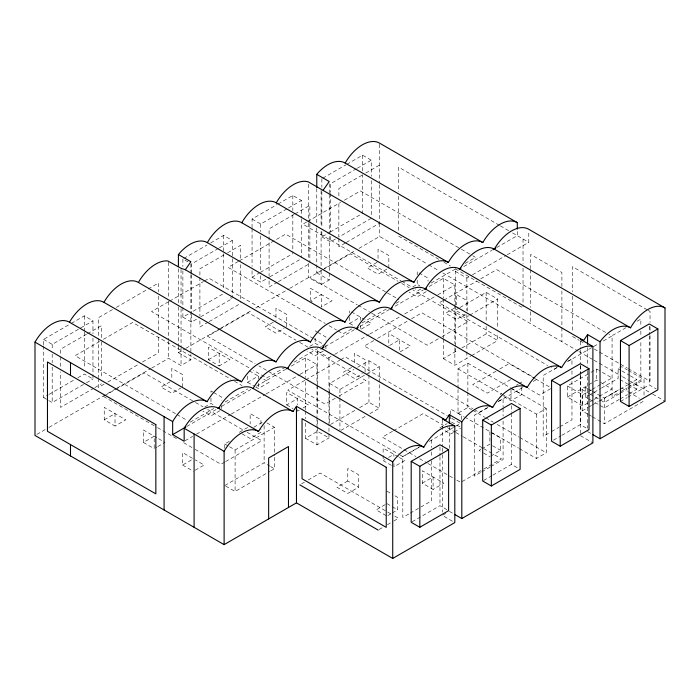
<?xml version="1.0" encoding="UTF-8"?>
<svg xmlns="http://www.w3.org/2000/svg" width="700" height="700" viewBox="0 0 700 700"><rect width="100%" height="100%" fill="white"/><g stroke="black" fill="none" stroke-linecap="round" stroke-linejoin="round"><path stroke-width="0.53" stroke-dasharray="3.5 2.62" d="M43.558 344.794L43.558 339.404L70.429 323.89M71.356 323.356L84.324 315.866L92.96 320.854L92.96 333.777M183.803 258.431L206.972 245.061M210.674 242.918L223.65 235.436L232.277 240.415L232.277 257.644M252.061 227.64L252.061 219.03L277.078 204.584M278.005 204.05L292.828 195.492L301.464 200.471L301.464 217.7M322.779 178.194L345.949 164.824M346.868 164.29L362.626 155.199L371.254 160.178L371.254 176.33M43.558 339.404L52.194 344.391L92.96 320.854M112.516 309.566L98.438 317.686L98.438 337.312M116.27 307.396L147.245 289.511M148.181 288.969L158.506 283.01L158.506 291.734M218.383 248.439L191.511 263.953L191.511 273.648M219.31 247.905L232.277 240.415M252.061 219.03L260.697 224.009L287.569 208.495M288.496 207.961L301.464 200.471M356.431 168.735L330.488 183.715L330.488 192.334M357.359 168.201L371.254 160.178M86.529 334.259L60.585 349.239L60.585 355.696M87.456 333.725L101.351 325.701L101.351 340.777M224 254.888L199.903 268.8L199.903 276.334M227.701 252.752L240.678 245.263L240.678 260.339M294.105 214.41L269.089 228.856L269.089 276.238M295.033 213.876L309.855 205.319L309.855 222.548M362.049 175.192L338.879 188.562L338.879 197.181M365.75 173.049L379.645 165.025M99.619 341.53L75.084 355.688L176.041 413.971M103.39 339.351L132.641 322.464L230.764 379.111M168.56 301.726L151.576 311.526L249.699 368.183M169.505 301.175L203.472 281.566M204.418 281.024L209.134 278.303L312.918 338.223M238.446 261.38L228.069 267.365L325.246 323.479M239.391 260.829L285.618 234.141L386.575 292.425M306.661 221.996L302.89 224.175L401.012 280.822M307.606 221.445L340.629 202.379M344.4 200.2L360.439 190.942L460.451 248.684M43.558 345.87L43.558 397.556L48.195 394.879M49.114 394.345L74.13 379.908M77.84 377.764L84.324 374.019L92.96 379.006L92.96 338.082M182.884 307.431L182.884 317.118L189.367 313.373M193.069 311.238L223.65 293.58M252.061 270.716L252.061 277.174L259.473 272.895M260.4 272.361L292.828 253.645M321.851 231.499L321.851 236.88L329.271 232.601M330.19 232.068L362.626 213.351L362.626 174.58M48.738 400.549L52.194 402.544L85.549 383.285M86.476 382.751L92.96 379.006M182.884 317.118L191.511 322.105L199.85 317.293M200.778 316.759L232.277 298.567L230.554 297.57M252.061 277.174L260.697 282.161L269.036 277.349M269.964 276.815L301.464 258.624M321.851 236.88L330.488 241.868L337.899 237.589M371.254 218.33L338.826 237.055L338.879 201.486M93.94 388.132L60.585 407.391L60.585 371.849M94.868 387.599L101.351 383.854M208.241 322.14L199.903 326.953L199.903 320.486M209.169 321.598L240.678 303.415M277.428 282.196L269.089 287.009L269.089 277.314M278.355 281.662L309.855 263.471M345.371 242.97L338.879 246.715L338.879 238.096M346.29 242.436L379.645 223.178L379.627 184.398M104.072 384.221L98.438 387.467L98.438 378.752M107.826 382.051L138.793 364.175M142.546 362.005L158.506 352.791L158.506 336.438M36.881 434.368L48.169 427.849M49.114 427.306L115.894 388.745M116.839 388.203L150.701 368.655M151.646 368.104L168.577 358.33L181.046 365.531L190.873 359.852L190.873 354.401M178.404 346.115L178.404 352.651L185.01 348.845M185.955 348.294L219.923 328.685M220.867 328.142L252.009 310.161M255.78 307.983L288.811 288.916M289.748 288.374L308.621 277.471L321.09 284.672L329.245 279.965L329.245 235.13M316.776 227.929L316.776 272.773L320.53 270.602M324.284 268.433L355.241 250.565M358.986 248.395L379.627 236.477L427.77 264.276M104.379 395.885L114.572 389.996M115.5 389.463L144.218 372.881L194.582 401.957M218.724 329.866L207.611 336.289L255.168 363.746M219.651 329.332L248.377 312.751L295.942 340.209M321.729 270.401L309.689 277.349L357.245 304.815M322.656 269.859L350.455 253.811L398.011 281.277M104.239 419.825L115.028 413.595L115.028 426.055L104.239 419.825L104.239 407.365L125.825 419.825L115.028 426.055M170.013 381.85L161.018 387.039L171.815 393.277L180.801 388.08M208.399 359.695L219.188 353.456L219.188 365.925L229.976 359.695L208.399 347.226L208.399 359.695L219.188 365.925M273.271 322.236L265.178 326.909L275.966 333.139L284.06 328.466M377.142 262.264L367.255 267.977L378.044 274.207L387.931 268.494M156.896 437.762L143.404 429.975L143.404 442.435L154.201 436.205L154.201 448.674L156.896 447.116M204.689 407.059L210.98 403.428L213.675 404.985M247.564 376.075L247.564 382.305L258.352 376.075L258.352 379.19M309.741 346.404L315.14 343.289L320.53 346.404M349.641 317.144L349.641 323.374L360.43 317.144L360.43 320.259M412.72 286.956L417.209 284.358L419.912 285.915M190.199 422.144L213.789 408.529M225.102 401.993L247.748 388.92M285.556 367.089L266.683 377.983L253.479 370.361M294.044 362.189L317.634 348.574M321.405 346.395L324.24 344.759L313.863 338.765M351.662 328.921L343.175 333.821L337.514 330.558M362.049 322.928L386.575 308.77M396.007 303.319L400.733 300.598M420.822 288.995L417.996 290.631L415.161 288.995M431.2 283.001L455.735 268.835M465.168 263.392L475.545 257.399L472.719 255.763M186.778 426.457L215.985 409.605M221.629 406.341L250.836 389.48M256.489 386.216L285.688 369.355M291.34 366.091L305.471 357.936L316.977 364.586L316.977 384.116M317.467 384.65L317.467 351.006L320.303 349.37M325.036 346.64L354.384 329.7M360.062 326.419L389.401 309.479M395.08 306.197L423.483 289.8M429.161 286.527L443.354 278.329L454.869 284.97L454.869 303.424M455.359 304.78L455.359 271.399L458.168 269.771M463.802 266.525L491.942 250.276M496.641 247.564L517.274 235.646L517.274 230.23M157.798 446.591L164.99 442.435L157.798 438.287M219.975 410.699L210.98 415.887L202.886 411.215M255.657 386.977L258.352 388.535L269.15 382.305L262.85 378.674M323.234 351.076L315.14 355.749L307.046 351.076M361.331 329.088L371.219 323.374L364.928 319.734M426.204 291.629L417.209 296.817L409.115 292.145M185.106 440.72L192.64 436.371M196.411 434.192L230.318 414.619M231.263 414.076L265.169 394.494M266.114 393.951L299.084 374.92M300.02 374.369L316.977 364.586M317.467 351.006L328.974 357.656L333.707 354.926M334.652 354.375L368.734 334.705M369.679 334.154L400.916 316.12M404.705 313.933L436.887 295.356M437.832 294.814L454.869 284.97M455.359 271.399L466.865 278.049L471.555 275.336M472.5 274.794L506.275 255.299M507.211 254.756L528.789 242.296L528.789 231.446M304.815 380.389L287.831 390.197L398.221 453.924M305.76 379.846L339.719 360.229M340.664 359.686L345.38 356.965L447.283 415.8M373.756 340.585L364.315 346.036L472.824 408.678M377.527 338.406L407.724 320.976M411.495 318.797L421.873 312.804L535.097 378.175M442.916 300.659L439.136 302.838L547.645 365.479M443.852 300.108L476.884 281.05M480.655 278.871L496.694 269.605L608.029 333.882M192.465 458.308L182.577 452.594L182.577 465.054L193.366 458.824M239.356 432.267L248.351 427.079M302.916 408.03L308.315 404.915L286.738 392.455L286.738 404.915L297.526 398.685L297.526 404.915M351.61 367.465L343.516 372.137L354.305 378.368L362.399 373.695M389.707 345.467L399.604 339.754L399.604 352.214L410.392 345.984L388.806 333.524L388.806 345.984M454.58 308.009L445.594 313.206L456.383 319.436L465.377 314.239M459.086 308.009L455.359 310.17L466.865 316.811L468.738 315.735M460.023 307.475L486.159 292.381L497.674 299.023L497.674 328.536M224.787 448.359L224.787 443.984L229.469 441.28M253.811 427.227L264.119 421.277M329.613 393.304L329.613 383.46L353.964 369.408M357.709 367.246L368.944 360.754L379.251 366.713L379.251 382.016M195.169 470.242L204.155 465.054L195.169 459.865M299.32 410.113L297.526 411.145L297.526 409.071M229.477 446.688L235.095 449.942L274.426 427.236L274.426 455.656M329.613 383.46L339.929 389.419L379.251 366.713M469.665 315.192L497.674 299.023M224.665 462.123L220.955 464.258L194.845 449.181M225.593 461.589L261.73 440.72L246.803 432.11M335.309 398.239L325.115 404.127L258.904 365.899M339.01 396.104L365.881 380.59L311.789 349.361M438.314 338.774L427.192 345.196L370.3 312.349M442.015 336.639L467.959 321.659L412.939 289.887M305.471 423.045L305.471 438.244L317.467 431.314L328.974 437.964L328.974 433.615M443.354 339.098L443.354 358.627L458.159 350.088M461.895 347.935L486.159 333.918L497.674 340.567L497.674 332.911M224.787 485.52L264.119 462.814L269.736 466.06M330.549 424.463L355.836 409.859M359.581 407.697L368.944 402.29L379.251 408.249L379.251 383.11M225.724 486.062L235.095 491.479L269.745 471.476M270.681 470.934L274.426 468.773L274.426 456.741M340.865 430.412L366.144 415.817M369.889 413.656L379.251 408.249M305.471 438.244L316.977 444.885L328.974 437.964M443.354 358.627L454.869 365.277L470.601 356.195M471.537 355.652L497.674 340.567M458.028 388.334L458.028 368.882L467.863 363.204L510.379 387.748M496.02 371.192L472.657 384.676L487.287 393.129L510.808 379.549M499.765 369.031L509.11 363.632L534.572 378.341M301.639 483.77L304.421 482.16M308.123 480.025L320.171 473.069L392.91 515.069M392.543 431.287L382.349 437.168L415.922 456.549M393.47 430.754L423.115 413.63L443.634 425.477M458.028 389.41L458.028 413.184L467.863 407.514L471.642 409.692M347.76 480.996L336.971 487.226L347.76 493.456L358.549 487.226L358.549 474.766L347.76 468.536L347.76 480.996L358.549 487.226M383.136 455.385L383.136 460.574L384.93 459.532M388.526 457.459L393.925 454.344L393.925 456.418M439.915 427.796L447.108 423.64M500.194 394.511L501.996 393.47M516.381 385.166L518.184 384.125M519.085 383.609L521.78 382.051M421.374 445.812L402.806 456.531L402.806 517.449L409.308 513.695M487.305 407.741L474.311 415.249L474.311 476.166L480.812 472.412M498.452 401.31L503.09 398.632L503.09 407.33M557.121 367.439L543.191 375.48L543.191 436.398L550.62 432.11M568.26 361.007L571.97 358.864L571.97 366.476M626.001 327.67L612.071 335.711L612.071 396.629L619.5 392.341M637.14 321.239L640.85 319.095L640.85 326.707M418.976 447.387L402.938 456.654L399.166 454.475M429.354 441.394L454.834 426.694M455.779 426.142L460.495 423.421L451.054 417.979M487.918 407.584L479.43 412.493L473.769 409.22M498.295 401.599L522.83 387.433M533.207 381.439L536.979 379.26M557.077 367.658L554.251 369.294L551.416 367.658M567.455 361.664L592.935 346.955M593.871 346.412L598.596 343.691M603.312 340.97L611.8 336.061L608.974 334.434M453.407 432.469L450.704 434.026L443.511 429.87M454.3 431.944L460.6 428.312M503.799 396.585L510.991 400.741L521.78 394.511L521.78 387.24M550.629 388.675L539.56 395.062L528.439 388.64M593.136 399.91L582.759 405.904L567.411 397.04L567.411 385.963L590.056 372.89M591.001 372.348L596.663 369.075L598.474 370.116M502.434 394.52L536.445 414.155L546.28 408.476L546.28 452.786L536.445 458.465L519.444 448.648M567.411 397.04L588.175 385.053M589.111 384.51L596.663 380.152L598.474 381.194M587.729 414.085L582.155 410.865L582.155 389.541L585.751 387.459L587.615 388.544M601.475 388.08L618.126 378.464L618.126 368.769L621.722 366.695L627.296 369.915M385.131 504.648L376.136 509.845L386.925 516.075M422.301 483.192L433.09 476.963L433.09 489.423L422.301 483.192L422.301 470.733L443.887 483.192L433.09 489.423M480.883 449.365L479.08 450.406L482.685 452.48M481.784 448.849L489.877 444.176L489.877 431.716M567.411 385.963L582.759 394.826L591.246 389.926M592.191 389.375L612.01 377.939L599.375 370.641M585.751 387.459L585.751 397.154L589.452 395.019M590.371 394.485L593.145 392.884M594.072 392.35L600.548 388.614M387.826 515.55L391.422 513.476M392.324 512.96L397.723 509.845L397.723 497.385L392.324 494.27M490.779 456.12L500.666 450.406L500.666 437.946L490.779 432.233M594.081 399.368L612.01 389.007L599.375 381.71M582.155 410.865L587.808 407.601M588.744 407.05L591.57 405.422M592.515 404.88L598.168 401.616M599.113 401.074L619.832 389.104M592.296 391.239L604.45 398.265L619.255 389.716M620.183 389.183L627.576 384.912M628.504 384.379L636.825 379.575L636.825 389.261L628.504 394.065M379.05 529.532L382.751 527.389M387.389 524.711L392.945 521.509M393.873 520.966L398.51 518.298L393.846 515.602M481.066 470.627L460.688 482.396L456.024 479.701M483.849 469.026L501.454 458.859L493.062 454.011M410.235 513.161L431.585 500.832L431.585 458.404M481.74 471.879L490.096 467.058M491.024 466.515L503.09 459.55L503.09 420.385M551.548 431.576L558.976 427.289M559.904 426.755L571.97 419.781L571.97 378.446M620.428 391.808L626.929 388.054M627.856 387.52L640.85 380.012L640.85 340.856M619.526 393.715L604.45 402.412L594.23 396.515M620.471 393.172L627.06 389.358M628.005 388.815L644.026 379.575L644.026 395.561M619.255 399.411L604.45 407.951L592.296 400.934M620.183 398.877L627.576 394.608M412.125 521.762L439.976 505.68L446.88 509.67M483.63 480.471L491.986 475.65M492.914 475.116L511.481 464.398L518.394 468.387M553.446 440.169L560.866 435.881M561.794 435.348L580.361 424.629L587.274 428.619M620.462 401.476L626.964 397.723M627.891 397.189L649.241 384.86L656.154 388.85M445.839 513.371L442.339 515.392L454.808 522.594M592.375 416.762L604.45 423.736L644.026 400.89M647.202 309.829L572.477 266.691L572.477 291.769M648.148 310.371L650.038 311.465L650.038 322.368M499.389 225.321L398.676 167.178L398.676 191.957M500.334 225.864L508.804 230.755M512.575 232.934L528.789 242.296M461.396 249.226L471.774 255.22M398.676 236.127L440.125 260.059M443.896 262.238L450.494 266.044M455.201 268.765L523.031 307.921L523.031 304.692M572.477 336.473L579.093 340.287M580.046 340.839L584.771 343.569M594.23 349.029L627.34 368.139M628.285 368.69L650.038 381.246L650.038 335.457M628.224 370.449L644.026 379.575M618.126 368.769L620.926 370.387M621.863 370.93L629.344 375.252M630.28 375.795L636.825 379.575M428.715 264.828L439.101 270.821M442.881 273L577.981 350.998M578.926 351.549L593.11 359.739M594.055 360.281L621.486 376.119M622.431 376.67L629.055 380.485M630 381.036L651.761 393.592M652.706 394.144L665 401.24M619.99 379.54L627.471 383.863M628.407 384.405L636.825 389.261M621.722 388.019L627.296 391.239M628.224 391.773L639.38 398.213M419.011 272.939L428.006 278.127L428.006 281.243M401.957 281.365L411.39 286.816M588.551 389.086L591.36 390.705M401.748 283.43L409.203 287.735M582.155 389.541L589.584 393.829M590.511 394.371L593.303 395.981M585.751 397.154L587.615 398.239M588.551 398.773L591.36 400.391M387.52 292.967L398.842 299.504M535.517 378.884L550.611 387.599M588.656 414.619L591.447 416.229M316.776 272.773L329.245 279.965M587.554 431.55L591.124 433.606M511.324 388.299L546.28 408.476M510.991 388.281L521.78 394.511M358.181 305.349L369.373 311.815M580.423 435.671L592.891 442.873M458.028 368.882L501.489 393.977M351.435 311.946L364.026 319.217M312.27 301.796L310.467 300.755L321.265 294.525L321.265 306.985L332.054 300.755L310.467 288.295L310.467 299.723M349.641 323.374L355.031 326.489M329.017 325.658L336.569 330.015M472.588 410.235L484.864 417.331M485.809 417.874L493.369 422.24M497.149 424.419L518.884 436.966M519.829 437.509L546.28 452.786M458.028 413.184L463.698 416.456M464.642 417.007L490.149 431.734M491.094 432.276L518.499 448.096M315.14 330.829L316.934 331.87M317.835 332.386L325.929 337.059L325.929 340.174M188.064 261.957L182.884 258.965L182.884 266.507M451.605 422.082L461.501 427.796M492.573 445.734L500.666 450.406M299.67 342.361L308.061 347.209M447.361 427.63L454.825 431.935M455.752 432.477L462.28 436.249M463.216 436.783L482.799 448.088M483.735 448.63L492.126 453.477M483.577 453.005L489.877 456.636M419.65 458.71L427.114 463.015M428.041 463.549L448.56 475.396M449.496 475.939L455.088 479.168M249.366 370.886L261.949 378.149M398.422 456.942L383.136 448.114L383.136 454.344M399.324 457.459L404.714 460.574L393.925 466.804L393.925 462.656M247.564 382.305L254.756 386.461M286.738 404.915L293.029 408.555M383.136 460.574L393.024 466.287M234.544 381.29L242.086 385.648M178.404 352.651L190.873 359.852M449.339 511.35L452.9 513.406M386.925 491.155L391.422 493.745M266.928 422.905L274.426 427.236M212.782 392L210.98 390.967L210.98 393.041M213.675 392.525L221.769 397.197L221.769 400.312M386.925 503.615L391.422 506.205M392.324 506.73L397.723 509.845M195.51 402.5L202.974 406.805M207.638 409.491L243.075 429.957M242.051 433.825L250.145 438.498L260.942 432.267L260.942 429.152M270.681 466.602L274.426 468.773M176.986 414.523L187.364 420.516M224.787 443.984L228.532 446.154M103.451 396.419L156.607 427.114M157.544 427.648L177.126 438.953M183.654 442.724L193.918 448.648M143.404 442.435L154.201 448.674M182.577 465.054L193.366 471.284M43.558 397.556L47.871 400.05M650.038 326.734L650.038 331.091M649.241 326.121L649.241 334.819M649.241 335.912L649.241 384.86M640.85 331.065L640.85 336.499M604.45 398.265L604.45 423.736M596.663 369.075L596.663 380.152M587.554 347.646L587.554 366.17M587.554 370.527L587.554 428.286M582.759 394.826L582.759 405.904M580.423 341.46L580.423 349.037M580.423 350.123L580.423 364.201M580.423 365.277L580.423 373.949M580.423 375.025L580.423 433.51M580.361 365.881L580.361 374.588M580.361 375.672L580.361 424.629M572.477 296.126L572.477 332.106M571.97 370.834L571.97 377.361M561.899 286.554L561.899 272.493L530.67 254.459L530.67 268.52M561.899 290.876L561.899 326.576M561.899 327.652L561.899 341.714M536.445 414.155L536.445 458.465M530.67 269.605L530.67 307.466M530.67 311.789L530.67 323.689M523.031 238.971L523.031 263.751M523.031 268.065L523.031 303.616M511.481 405.65L511.481 412.178M511.481 413.271L511.481 464.398M510.991 389.322L510.991 400.741M503.09 408.424L503.09 416.036M486.159 292.381L486.159 321.895M486.159 326.27L486.159 333.918M467.863 363.204L467.863 391.3M467.863 392.385L467.863 407.514M467.171 311.124L467.171 300.746L456.383 294.516L456.383 304.894M466.865 278.049L466.865 310.354M466.865 314.659L466.865 350.7M466.865 351.794L466.865 358.348M461.501 419.484L461.501 415.336L450.704 409.098L450.704 414.295M455.359 305.856L455.359 347.331M455.359 348.425L455.359 351.706M454.869 304.509L454.869 343.569M454.869 347.918L454.869 365.277M450.704 415.336L450.704 421.566M449.339 426.606L449.339 448.332M443.354 278.329L443.354 297.859M443.354 298.944L443.354 338.012M442.339 419.912L442.339 447.037M442.339 448.123L442.339 453.548M442.339 454.633L442.339 512.137M439.976 446.933L439.976 455.639M439.976 456.724L439.976 505.68M431.585 439.915L431.585 447.527M431.585 451.885L431.585 457.319M417.209 271.898L417.209 275.012M417.209 280.21L417.209 284.358M398.676 196.263L398.676 233.975M388.832 267.977L388.832 255.517L378.044 249.287L378.044 259.665M379.627 144.252L379.645 183.33M379.627 223.457L379.627 236.477M371.254 180.644L371.254 216.178M368.944 360.754L368.944 373.87M368.944 374.964L368.944 402.29M365.094 372.137L365.094 359.678L354.305 353.447L354.305 364.866M362.626 155.199L362.626 173.504M360.43 325.447L360.43 328.562M349.641 310.914L349.641 312.988M339.929 389.419L339.929 397.066M339.929 398.16L339.929 429.861M330.488 193.41L330.488 232.172M330.488 236.486L330.488 241.868M329.613 394.398L329.613 424.996M329.245 183.732L329.245 193.576M329.245 194.67L329.245 234.036M328.974 357.656L328.974 390.215M328.974 391.3L328.974 432.53M325.929 345.371L325.929 349.519M321.851 178.736L321.851 187.346M321.851 191.651L321.851 227.194M321.09 190.312L321.09 226.109M321.09 231.525L321.09 266.236M321.09 270.576L321.09 284.672M317.467 385.735L317.467 416.124M317.467 420.464L317.467 425.889M317.467 426.974L317.467 431.314M316.977 385.201L316.977 416.675M316.977 417.76L316.977 444.885M316.776 188.562L316.776 226.835M315.14 338.1L315.14 343.289M309.855 223.624L309.855 262.395M308.621 184.196L308.621 222.162M308.621 223.248L308.621 259.035M308.621 263.375L308.621 277.471M305.471 357.936L305.471 377.466M305.471 381.815L305.471 410.025M305.471 411.11L305.471 418.705M301.464 218.785L301.464 257.547M292.828 195.492L292.828 210.569M292.828 214.874L292.828 252.56M286.755 326.909L286.755 314.449L275.966 308.219L275.966 320.679M264.119 425.652L264.119 462.814M260.942 423.964L260.942 419.808L250.145 413.578L250.145 423.964M260.697 224.009L260.697 231.551M260.697 235.856L260.697 271.39M260.697 275.704L260.697 282.161M258.352 383.346L258.352 388.535M252.061 228.716L252.061 266.411M240.678 264.644L240.678 302.339M235.095 449.942L235.095 491.479M232.277 258.72L232.277 297.491M223.65 235.436L223.65 252.665M223.65 253.741L223.65 289.275M221.769 405.501L221.769 408.616M210.98 398.239L210.98 403.428M199.903 277.41L199.903 316.181M191.511 274.724L191.511 313.486M191.511 314.562L191.511 322.105M190.873 263.918L190.873 273.726M190.873 274.82L190.873 353.316M182.884 270.812L182.884 306.355M182.604 387.039L182.604 374.579L171.815 368.349L171.815 379.776M181.046 269.395L181.046 304.351M181.046 308.717L181.046 346.955M181.046 348.049L181.046 365.531M178.404 268.704L178.404 305.777M178.404 306.863L178.404 345.021M168.577 262.194L168.577 297.15M168.577 301.525L168.577 339.762M168.577 340.856L168.577 358.33M158.506 296.091L158.506 332.08M101.351 341.854L101.351 378.464M98.438 338.406L98.438 377.659M84.324 315.866L84.324 330.942M84.324 332.019L84.324 368.637M60.585 356.773L60.585 367.544M52.194 344.391L52.194 349.773M52.194 354.086L52.194 362.696M52.194 367.001L52.194 402.544"/><path stroke-width="1.05" d="M454.685 514.439L461.808 518.551L461.808 421.855L449.339 414.654L445.751 420.105L442.339 418.828L454.808 426.029L454.808 522.594L392.726 558.434L296.467 502.863L224.114 544.635L35 435.453L35 342.134A34.274 19.784 -60 0 1 69.466 322.236A34.274 19.784 -60 0 1 103.924 302.339A34.274 19.784 -60 0 1 138.39 282.441A34.274 19.784 -60 0 1 167.816 260.942L181.046 268.301L185.325 269.745L190.873 261.73L178.404 254.537L180.749 251.843A34.274 19.784 -60 0 1 207.314 242.646A34.274 19.784 -60 0 1 241.78 222.749A34.274 19.784 -60 0 1 276.238 202.851A34.274 19.784 -60 0 1 308.315 181.895L448.35 262.43A34.274 19.784 -60 0 1 482.816 242.532A34.274 19.784 -60 0 1 517.274 222.635L517.274 229.145M323.172 190.155L329.245 181.545L316.776 174.344L318.596 172.252A34.274 19.784 -60 0 1 345.161 163.056A34.274 19.784 -60 0 1 379.627 143.168L517.274 222.635M35 342.134L172.655 421.601L172.655 434.621L184.161 441.262L184.161 428.251L224.114 451.316A34.274 19.784 -60 0 1 258.571 431.419A34.274 19.784 -60 0 1 293.037 411.521L296.467 406.289L392.726 461.86L392.726 558.434M461.808 518.551L592.891 442.873L592.891 346.491L580.423 339.29L583.608 340.515L587.554 334.574L600.031 341.775L600.031 438.751L592.9 434.639M392.726 461.86L394.336 459.681A34.274 19.784 -60 0 1 423.762 447.204A34.274 19.784 -60 0 1 453.189 425.705L454.808 426.029M461.808 421.855L463.26 419.886A34.274 19.784 -60 0 1 492.686 407.409A34.274 19.784 -60 0 1 527.153 387.511A34.274 19.784 -60 0 1 561.61 367.614A34.274 19.784 -60 0 1 591.036 346.115L592.891 346.491M600.031 341.775L601.108 340.305A34.274 19.784 -60 0 1 630.534 327.819A34.274 19.784 -60 0 1 665 307.921L665 401.24L600.031 438.751M172.655 434.621L185.841 427.009M217.866 408.511L219.748 407.426M286.632 368.812L288.514 367.727M321.248 348.828L324.091 347.183M356.274 328.606L358.164 327.512M390.346 308.928L392.245 307.834M424.428 289.257L426.317 288.164M459.113 269.238L460.985 268.152M492.887 249.734L495.696 248.106M411.197 461.379L439.976 444.762L448.613 449.741L448.613 510.668L419.834 527.275L411.197 522.296L411.197 461.379L419.834 466.358L448.613 449.741M482.702 420.088L511.481 403.48L520.117 408.459L520.117 469.385L491.339 485.992L482.702 481.014L482.702 420.088L491.339 425.075L520.117 408.459M551.582 380.328L580.361 363.711L588.997 368.69L588.997 429.616L560.219 446.224L551.582 441.245L551.582 380.328L560.219 385.306L588.997 368.69M620.462 340.559L649.241 323.942L657.878 328.93L657.878 389.848L629.099 406.464L620.462 401.476L620.462 340.559L629.099 345.537L657.878 328.93M665 307.921L528.789 229.285A34.274 19.784 -60 0 0 494.323 249.174A34.274 19.784 -60 0 0 459.865 269.071A34.274 19.784 -60 0 0 425.399 288.969A34.274 19.784 -60 0 0 390.941 308.866A34.274 19.784 -60 0 0 356.475 328.764A34.274 19.784 -60 0 0 322.009 348.661A34.274 19.784 -60 0 0 287.551 368.559A34.274 19.784 -60 0 0 253.085 388.456A34.274 19.784 -60 0 0 218.627 408.354A34.274 19.784 -60 0 0 184.161 428.251M345.161 163.056L482.816 242.532M494.323 249.174L630.534 327.819M459.865 269.071L583.608 340.515M276.238 202.851L413.892 282.328A34.274 19.784 -60 0 1 448.35 262.43M425.399 288.969L561.61 367.614M241.78 222.749L379.426 302.225A34.274 19.784 -60 0 1 413.892 282.328M390.941 308.866L527.153 387.511M207.314 242.646L344.96 322.123A34.274 19.784 -60 0 1 379.426 302.225M356.475 328.764L492.686 407.409M185.325 269.745L310.502 342.02A34.274 19.784 -60 0 1 344.96 322.123M322.009 348.661L445.751 420.105M138.39 282.441L276.036 361.909A34.274 19.784 -60 0 1 310.502 342.02M287.551 368.559L423.762 447.204M103.924 302.339L241.579 381.806A34.274 19.784 -60 0 1 276.036 361.909M253.085 388.456L293.037 411.521M69.466 322.236L207.112 401.704A34.274 19.784 -60 0 1 241.579 381.806M218.627 408.354L258.571 431.419M299.784 484.838L378.123 530.066M629.099 345.537L629.099 406.464M587.554 334.574L587.554 344.382M560.219 385.306L560.219 446.224M491.339 425.075L491.339 485.992M449.339 414.654L449.339 423.342M419.834 466.358L419.834 527.275M316.776 174.344L316.776 187.469M296.467 406.289L296.467 502.863M288.479 507.474L288.479 446.547L268.642 458.001L268.642 518.919M224.114 451.316L224.114 544.635M194.093 433.983L194.093 527.301M178.404 254.537L178.404 266.525M164.08 416.658L164.08 509.976M70.499 362.626L70.499 375.322M70.499 444.596L70.499 455.945M172.655 421.601A34.274 19.784 -60 0 1 207.112 401.704M386.234 467.276L302.041 418.67L302.041 478.756L386.234 527.371L386.234 467.276M155.846 424.602L47.46 362.023L47.46 431.287L155.846 493.867L155.846 424.602"/></g></svg>
